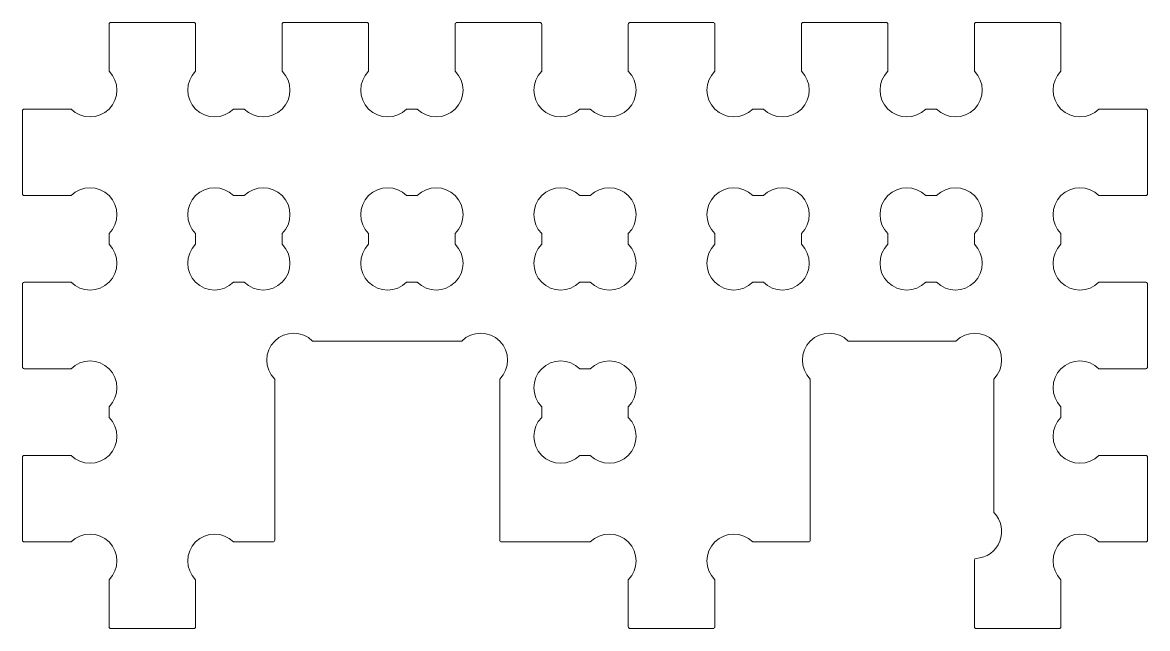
# Model space of a CAD drawing. Header units: millimetres. Extents: x -32.5 to 32.5, y -17.5 to 17.5.
import ezdxf

# ---------------------------------------------------------------- set-up
doc = ezdxf.new("R2010")
doc.units = ezdxf.units.MM
doc.layers.get('0').update_dxf_attribs({"lineweight": 0})
doc.layers.add('holes', color=1, linetype='Continuous', lineweight=0)

msp = doc.modelspace()

# ---------------------------------------------------------------- linework, layer by layer
at = {"flags": 128}
msp.add_lwpolyline([(32.4, -12.5, 0.414214), (32.5, -12.4), (32.5, -7.6, 0.414214), (32.4, -7.5), (29.692, -7.5, -1), (27.5, -5.308), (27.5, -4.692, -1), (29.692, -2.5), (32.4, -2.5, 0.414214), (32.5, -2.4), (32.5, 2.4, 0.414214), (32.4, 2.5), (29.692, 2.5, -1), (27.5, 4.692), (27.5, 5.308, -1), (29.692, 7.5), (32.4, 7.5, 0.414214), (32.5, 7.6), (32.5, 12.4, 0.414214), (32.4, 12.5), (29.692, 12.5, -1), (27.5, 14.692), (27.5, 17.4, 0.414214), (27.4, 17.5), (22.6, 17.5, 0.414214), (22.5, 17.4), (22.5, 14.692, -1), (20.308, 12.5), (19.692, 12.5, -1), (17.5, 14.692), (17.5, 17.4, 0.414214), (17.4, 17.5), (12.6, 17.5, 0.414214), (12.5, 17.4), (12.5, 14.692, -1), (10.308, 12.5), (9.692, 12.5, -1), (7.5, 14.692), (7.5, 17.4, 0.414214), (7.4, 17.5), (2.6, 17.5, 0.414214), (2.5, 17.4), (2.5, 14.692, -1), (0.308, 12.5), (-0.308, 12.5, -1), (-2.5, 14.692), (-2.5, 17.4, 0.414214), (-2.6, 17.5), (-7.4, 17.5, 0.414214), (-7.5, 17.4), (-7.5, 14.692, -1), (-9.692, 12.5), (-10.308, 12.5, -1), (-12.5, 14.692), (-12.5, 17.4, 0.414214), (-12.6, 17.5), (-17.4, 17.5, 0.414214), (-17.5, 17.4), (-17.5, 14.692, -1), (-19.692, 12.5), (-20.308, 12.5, -1), (-22.5, 14.692), (-22.5, 17.4, 0.414214), (-22.6, 17.5), (-27.4, 17.5, 0.414214), (-27.5, 17.4), (-27.5, 14.692, -1), (-29.692, 12.5), (-32.4, 12.5, 0.414214), (-32.5, 12.4), (-32.5, 7.6, 0.414214), (-32.4, 7.5), (-29.692, 7.5, -1), (-27.5, 5.308), (-27.5, 4.692, -1), (-29.692, 2.5), (-32.4, 2.5, 0.414214), (-32.5, 2.4), (-32.5, -2.4, 0.414214), (-32.4, -2.5), (-29.692, -2.5, -1), (-27.5, -4.692), (-27.5, -5.308, -1), (-29.692, -7.5), (-32.4, -7.5, 0.414214), (-32.5, -7.6), (-32.5, -12.4, 0.414214), (-32.4, -12.5), (-29.692, -12.5, -1), (-27.5, -14.692), (-27.5, -17.4, 0.414214), (-27.4, -17.5), (-22.6, -17.5, 0.414214), (-22.5, -17.4), (-22.5, -14.692, -1), (-20.308, -12.5), (-18.03, -12.5, 0.414214), (-17.93, -12.4), (-17.93, -3.092, -1), (-15.738, -0.9), (-7.122, -0.9, -1), (-4.93, -3.092), (-4.93, -12.4, 0.414214), (-4.83, -12.5), (0.308, -12.5, -1), (2.5, -14.692), (2.5, -17.4, 0.414214), (2.6, -17.5), (7.4, -17.5, 0.414214), (7.5, -17.4), (7.5, -14.692, -1), (9.692, -12.5), (12.919, -12.5, 0.414214), (13.019, -12.4), (13.019, -3.092, -1), (15.211, -0.9), (21.427, -0.9, -1), (23.619, -3.092), (23.619, -10.808, -0.651424), (22.595, -13.452, 0.400603), (22.5, -13.552), (22.5, -17.4, 0.414214), (22.6, -17.5), (27.4, -17.5, 0.414214), (27.5, -17.4), (27.5, -14.692, -1), (29.692, -12.5), (32.4, -12.5)], format="xyb", dxfattribs=at)
at = {"layer": 'holes', "flags": 128}
for points in [[(-19.692, 2.5, 1), (-17.5, 4.692), (-17.5, 5.308, 1), (-19.692, 7.5), (-20.308, 7.5, 1), (-22.5, 5.308), (-22.5, 4.692, 1), (-20.308, 2.5), (-19.692, 2.5)], [(-9.692, 2.5, 1), (-7.5, 4.692), (-7.5, 5.308, 1), (-9.692, 7.5), (-10.308, 7.5, 1), (-12.5, 5.308), (-12.5, 4.692, 1), (-10.308, 2.5), (-9.692, 2.5)], [(0.308, 2.5, 1), (2.5, 4.692), (2.5, 5.308, 1), (0.308, 7.5), (-0.308, 7.5, 1), (-2.5, 5.308), (-2.5, 4.692, 1), (-0.308, 2.5), (0.308, 2.5)], [(10.308, 2.5, 1), (12.5, 4.692), (12.5, 5.308, 1), (10.308, 7.5), (9.692, 7.5, 1), (7.5, 5.308), (7.5, 4.692, 1), (9.692, 2.5), (10.308, 2.5)], [(20.308, 2.5, 1), (22.5, 4.692), (22.5, 5.308, 1), (20.308, 7.5), (19.692, 7.5, 1), (17.5, 5.308), (17.5, 4.692, 1), (19.692, 2.5), (20.308, 2.5)], [(0.308, -7.5, 1), (2.5, -5.308), (2.5, -4.692, 1), (0.308, -2.5), (-0.308, -2.5, 1), (-2.5, -4.692), (-2.5, -5.308, 1), (-0.308, -7.5), (0.308, -7.5)]]:
    msp.add_lwpolyline(points, format="xyb", dxfattribs=at)

doc.saveas('drawing.dxf')
